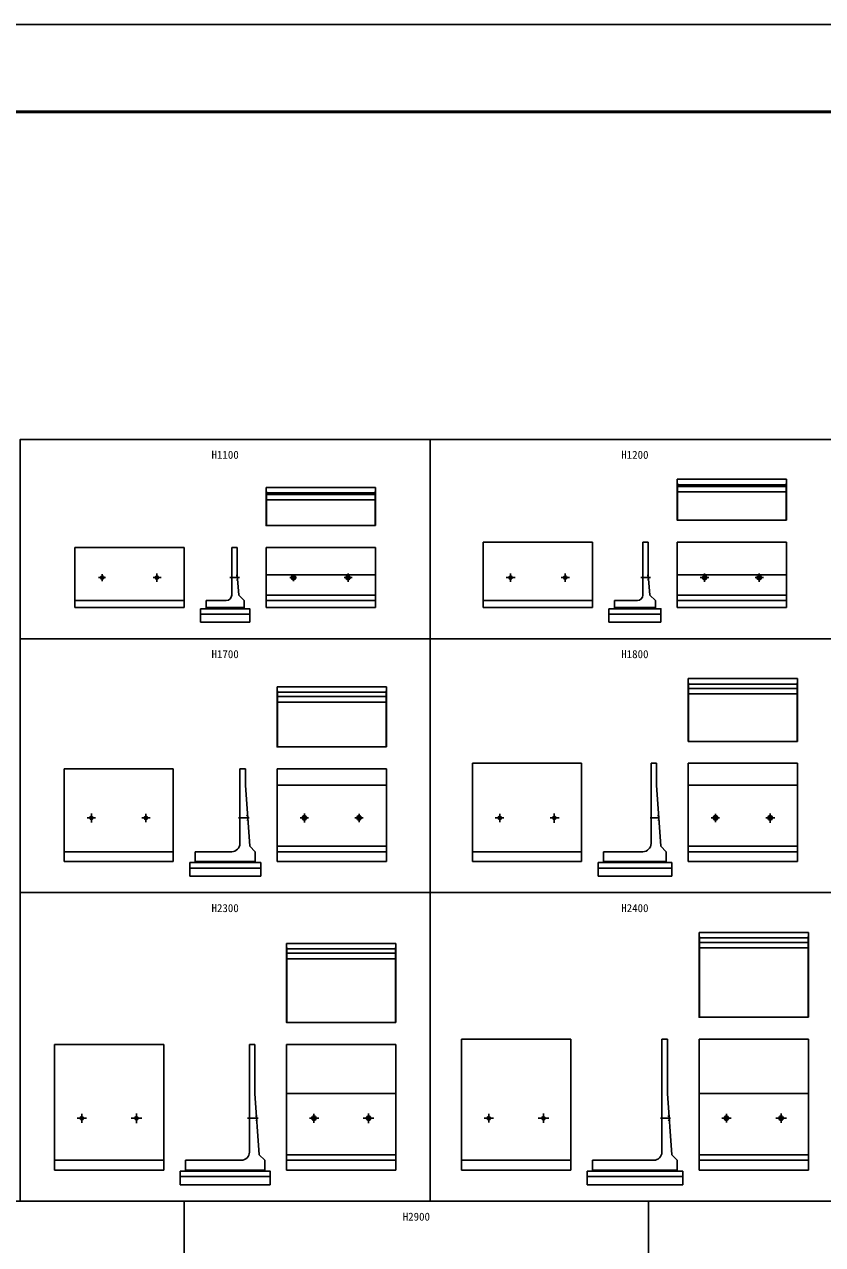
# Model space of a CAD drawing. Units: millimetres, scale not verified. Extents: x -67200 to 67200, y -23760 to 23760.
# Drawn here: x -26837 to -12227, y 1417 to 23760 of the extents above; entities that cross this region are included whole.
import ezdxf
from ezdxf.enums import TextEntityAlignment as Align

# ---------------------------------------------------------------- set-up
doc = ezdxf.new("R2010")
doc.units = ezdxf.units.MM
doc.header["$LTSCALE"] = 80
doc.linetypes.add('CHAIN1', pattern=[8, 5, -1, 1, -1])
doc.linetypes.add('DOTTED', pattern=[1.75, 0.25, -1.5])
for name, color, linetype, lineweight in [('0-0_CENTER', 7, 'CHAIN1', 25), ('0-2_Defpoints', 5, 'Continuous', 25), ('0-4_HYO', 3, 'Continuous', 25), ('0-6_OUTLINE', 1, 'Continuous', 25), ('0-7_OUTLINE2', 4, 'DOTTED', 25), ('0-8_TXT', 7, 'Continuous', 25), ('0-9_WAKU', 3, 'Continuous', 25)]:
    doc.layers.add(name, color=color, linetype=linetype, lineweight=lineweight)
doc.styles.add('ＭＳ ゴシック', font='')
doc.styles.get('ＭＳ ゴシック').set_extended_font_data('MS Gothic')

msp = doc.modelspace()

# ---------------------------------------------------------------- linework, layer by layer
at = {"layer": '0-0_CENTER'}
for p, q in [((-25353.76, 13631.54), (-25478.45, 13631.54)), ((-25411.93, 13564.95), (-25411.93, 13694.45)), ((-24335.38, 13631.54), (-24481.29, 13631.54)), ((-24411.93, 13551.74), (-24411.93, 13702.93)), ((-22899.32, 13631.54), (-23076.14, 13631.54)), ((-21853.76, 13631.54), (-21978.45, 13631.54)), ((-21911.93, 13564.95), (-21911.93, 13694.45)), ((-20835.38, 13631.54), (-20981.29, 13631.54)), ((-20911.93, 13551.74), (-20911.93, 13702.93)), ((-18018.74, 13631.54), (-17856.11, 13631.54)), ((-17936.93, 13702.83), (-17936.93, 13552.44)), ((-17011.98, 13631.54), (-16856.43, 13631.54)), ((-16936.93, 13706.36), (-16936.93, 13555.7)), ((-15378.78, 13631.54), (-15552.45, 13631.54)), ((-14468.74, 13631.54), (-14306.11, 13631.54)), ((-14386.93, 13702.83), (-14386.93, 13552.44)), ((-13461.98, 13631.54), (-13306.43, 13631.54)), ((-13386.93, 13706.36), (-13386.93, 13555.7)), ((-25534.48, 9231.54), (-25689.51, 9231.54)), ((-25611.93, 9309.78), (-25611.93, 9147.14)), ((-24535.23, 9231.54), (-24688.63, 9231.54)), ((-24611.93, 9302.71), (-24611.93, 9152.04)), ((-22725.41, 9231.54), (-22915.91, 9231.54)), ((-21634.48, 9231.54), (-21789.51, 9231.54)), ((-21711.93, 9309.78), (-21711.93, 9147.14)), ((-20635.23, 9231.54), (-20788.63, 9231.54)), ((-20711.93, 9302.71), (-20711.93, 9152.04)), ((-18061.28, 9231.54), (-18217.45, 9231.54)), ((-18136.93, 9305.68), (-18136.93, 9150.53)), ((-17050.7, 9231.54), (-17215.61, 9231.54)), ((-17136.93, 9310.45), (-17136.93, 9138.6)), ((-15209.75, 9231.54), (-15383.51, 9231.54)), ((-14111.28, 9231.54), (-14267.45, 9231.54)), ((-14186.93, 9305.68), (-14186.93, 9150.53)), ((-13100.7, 9231.54), (-13265.61, 9231.54)), ((-13186.93, 9310.45), (-13186.93, 9138.6)), ((-25786.93, 3813.46), (-25786.93, 3644.23)), ((-24786.93, 3816.58), (-24786.93, 3639.94)), ((-21536.93, 3813.46), (-21536.93, 3644.23)), ((-20536.93, 3816.58), (-20536.93, 3639.94)), ((-18336.93, 3810.57), (-18336.93, 3650.44)), ((-17336.93, 3820.37), (-17336.93, 3644.84)), ((-13986.93, 3810.57), (-13986.93, 3650.44)), ((-12986.93, 3820.37), (-12986.93, 3644.84)), ((-25698.48, 3731.54), (-25870.04, 3731.54)), ((-24688.58, 3731.54), (-24885.49, 3731.54)), ((-22558.05, 3731.54), (-22751.04, 3731.54)), ((-21448.48, 3731.54), (-21620.04, 3731.54)), ((-20438.58, 3731.54), (-20635.49, 3731.54)), ((-18252.13, 3731.54), (-18421, 3731.54)), ((-17238.02, 3731.54), (-17433.32, 3731.54)), ((-15009.31, 3731.54), (-15193.76, 3731.54)), ((-13902.13, 3731.54), (-14071, 3731.54)), ((-12888.02, 3731.54), (-13083.32, 3731.54))]:
    msp.add_line(p, q, dxfattribs=at)
at = {"layer": '0-2_Defpoints'}
msp.add_lwpolyline([(-67200, -23760), (0, -23760), (0, 23760), (-67200, 23760)], close=True, dxfattribs=at)
at = {"layer": '0-4_HYO'}
for points in [[(-26911.93, 12511.54), (-19411.93, 12511.54), (-19411.93, 16161.54), (-26911.93, 16161.54)], [(-19411.93, 12511.54), (-11911.93, 12511.54), (-11911.93, 16161.54), (-19411.93, 16161.54)], [(-26911.93, 7861.54), (-19411.93, 7861.54), (-19411.93, 12511.54), (-26911.93, 12511.54)], [(-19411.93, 7861.54), (-11911.93, 7861.54), (-11911.93, 12511.54), (-19411.93, 12511.54)], [(-26911.93, 2211.54), (-19411.93, 2211.54), (-19411.93, 7861.54), (-26911.93, 7861.54)], [(-19411.93, 2211.54), (-11911.93, 2211.54), (-11911.93, 7861.54), (-19411.93, 7861.54)], [(-32411.93, -5138.46), (-23911.93, -5138.46), (-23911.93, 2211.54), (-32411.93, 2211.54)], [(-23911.93, -5138.46), (-15411.93, -5138.46), (-15411.93, 2211.54), (-23911.93, 2211.54)], [(-15411.93, -5138.46), (-6911.93, -5138.46), (-6911.93, 2211.54), (-15411.93, 2211.54)]]:
    msp.add_lwpolyline(points, close=True, dxfattribs=at)
at = {"layer": '0-6_OUTLINE'}
for p, q in [((-12886.93, 15431.54), (-14886.93, 15431.54)), ((-12886.93, 14681.54), (-12886.93, 15431.54)), ((-20411.93, 15281.54), (-22411.93, 15281.54)), ((-20411.93, 15206.54), (-20416.93, 15206.54)), ((-20416.93, 14581.54), (-20416.93, 15206.54)), ((-20411.93, 14581.54), (-20411.93, 15281.54)), ((-12891.93, 15331.54), (-14881.93, 15331.54)), ((-12891.93, 15301.54), (-14881.93, 15301.54)), ((-12891.93, 15201.54), (-14881.93, 15201.54)), ((-12886.93, 15356.54), (-12891.93, 15356.54)), ((-12891.93, 14681.54), (-12891.93, 15356.54)), ((-20416.93, 15181.54), (-22406.93, 15181.54)), ((-20416.93, 15151.54), (-22406.93, 15151.54)), ((-20416.93, 15051.54), (-22406.93, 15051.54)), ((-25911.93, 14181.54), (-25911.93, 13081.54)), ((-23911.93, 14181.54), (-25911.93, 14181.54)), ((-23911.93, 14181.54), (-23911.93, 13081.54)), ((-23041.93, 14181.54), (-22941.93, 14181.54)), ((-23041.93, 14181.54), (-23041.93, 13311.54)), ((-22941.93, 14181.54), (-22941.93, 13681.54)), ((-22411.93, 14181.54), (-22411.93, 13081.54)), ((-20411.93, 14181.54), (-22411.93, 14181.54)), ((-20411.93, 14181.54), (-20411.93, 13081.54)), ((-18436.93, 14281.54), (-18436.93, 13081.54)), ((-18436.93, 14281.54), (-16436.93, 14281.54)), ((-16436.93, 14281.54), (-16436.93, 13081.54)), ((-15516.93, 14281.54), (-15516.93, 13311.54)), ((-15516.93, 14281.54), (-15416.93, 14281.54)), ((-15416.93, 14281.54), (-15416.93, 13681.54)), ((-14886.93, 14281.54), (-14886.93, 13081.54)), ((-14886.93, 14281.54), (-12886.93, 14281.54)), ((-12886.93, 14281.54), (-12886.93, 13081.54)), ((-22411.93, 13681.54), (-20411.93, 13681.54)), ((-15416.93, 13681.54), (-15386.93, 13311.54)), ((-14886.93, 13681.54), (-12886.93, 13681.54)), ((-23911.93, 13211.54), (-25911.93, 13211.54)), ((-23141.93, 13211.54), (-23511.93, 13211.54)), ((-23511.93, 13061.54), (-23511.93, 13211.54)), ((-22811.93, 13061.54), (-22811.93, 13211.54)), ((-22411.93, 13311.54), (-20411.93, 13311.54)), ((-22411.93, 13211.54), (-20411.93, 13211.54)), ((-16436.93, 13211.54), (-18436.93, 13211.54)), ((-15616.93, 13211.54), (-16036.93, 13211.54)), ((-16036.93, 13061.54), (-16036.93, 13211.54)), ((-15386.93, 13311.54), (-15286.93, 13211.54)), ((-15286.93, 13061.54), (-15286.93, 13211.54)), ((-14886.93, 13311.54), (-12886.93, 13311.54)), ((-14886.93, 13211.54), (-12886.93, 13211.54)), ((-25911.93, 13081.54), (-23911.93, 13081.54)), ((-23611.93, 13061.54), (-23611.93, 12811.54)), ((-23611.93, 12961.54), (-22711.93, 12961.54)), ((-23511.93, 13081.54), (-22811.93, 13081.54)), ((-22411.93, 13081.54), (-20411.93, 13081.54)), ((-18436.93, 13081.54), (-16436.93, 13081.54)), ((-16136.93, 13061.54), (-16136.93, 12811.54)), ((-16136.93, 12961.54), (-15186.93, 12961.54)), ((-16036.93, 13081.54), (-15286.93, 13081.54)), ((-12886.93, 13081.54), (-14886.93, 13081.54)), ((-23611.93, 12811.54), (-22711.93, 12811.54)), ((-16136.93, 12811.54), (-15186.93, 12811.54)), ((-20211.93, 11631.54), (-22211.93, 11631.54)), ((-20211.93, 10531.54), (-20211.93, 11631.54)), ((-12686.93, 11781.54), (-14686.93, 11781.54)), ((-12691.93, 11681.54), (-14681.93, 11681.54)), ((-12686.93, 11706.54), (-12691.93, 11706.54)), ((-12691.93, 10631.54), (-12691.93, 11706.54)), ((-12686.93, 10631.54), (-12686.93, 11781.54)), ((-20216.93, 11531.54), (-22206.93, 11531.54)), ((-20216.93, 11451.54), (-22206.93, 11451.54)), ((-20211.93, 11556.54), (-20216.93, 11556.54)), ((-20216.93, 10531.54), (-20216.93, 11556.54)), ((-12691.93, 11601.54), (-14681.93, 11601.54)), ((-12691.93, 11501.54), (-14681.93, 11501.54)), ((-20216.93, 11351.54), (-22206.93, 11351.54)), ((-26111.93, 10131.54), (-26111.93, 8431.54)), ((-24111.93, 10131.54), (-26111.93, 10131.54)), ((-24111.93, 10131.54), (-24111.93, 8431.54)), ((-22891.93, 10131.54), (-22791.93, 10131.54)), ((-22891.93, 8761.54), (-22891.93, 10131.54)), ((-22791.93, 10131.54), (-22791.93, 9831.54)), ((-22211.93, 10131.54), (-22211.93, 8431.54)), ((-20211.93, 10131.54), (-22211.93, 10131.54)), ((-20211.93, 10131.54), (-20211.93, 8431.54)), ((-18636.93, 10231.54), (-16636.93, 10231.54)), ((-18636.93, 10231.54), (-18636.93, 8431.54)), ((-16636.93, 10231.54), (-16636.93, 8431.54)), ((-15366.93, 10231.54), (-15266.93, 10231.54)), ((-15366.93, 8761.54), (-15366.93, 10231.54)), ((-15266.93, 10231.54), (-15266.93, 9831.54)), ((-14686.93, 10231.54), (-12686.93, 10231.54)), ((-14686.93, 10231.54), (-14686.93, 8431.54)), ((-12686.93, 10231.54), (-12686.93, 8431.54)), ((-22791.93, 9831.54), (-22711.93, 8711.54)), ((-22211.93, 9831.54), (-20211.93, 9831.54)), ((-15266.93, 9831.54), (-15186.93, 8711.54)), ((-14686.93, 9831.54), (-12686.93, 9831.54)), ((-24111.93, 8611.54), (-26111.93, 8611.54)), ((-23711.93, 8411.54), (-23711.93, 8611.54)), ((-23041.93, 8611.54), (-23711.93, 8611.54)), ((-22711.93, 8711.54), (-22611.93, 8611.54)), ((-22611.93, 8411.54), (-22611.93, 8611.54)), ((-22211.93, 8711.54), (-20211.93, 8711.54)), ((-20211.93, 8611.54), (-22211.93, 8611.54)), ((-16636.93, 8611.54), (-18636.93, 8611.54)), ((-16236.93, 8411.54), (-16236.93, 8611.54)), ((-15516.93, 8611.54), (-16236.93, 8611.54)), ((-15186.93, 8711.54), (-15086.93, 8611.54)), ((-15086.93, 8411.54), (-15086.93, 8611.54)), ((-14686.93, 8711.54), (-12686.93, 8711.54)), ((-12686.93, 8611.54), (-14686.93, 8611.54)), ((-26111.93, 8431.54), (-24111.93, 8431.54)), ((-23811.93, 8411.54), (-23811.93, 8161.54)), ((-23811.93, 8311.54), (-22511.93, 8311.54)), ((-23711.93, 8431.54), (-22611.93, 8431.54)), ((-22211.93, 8431.54), (-20211.93, 8431.54)), ((-18636.93, 8431.54), (-16636.93, 8431.54)), ((-16336.93, 8411.54), (-16336.93, 8161.54)), ((-16336.93, 8311.54), (-14986.93, 8311.54)), ((-16236.93, 8431.54), (-15086.93, 8431.54)), ((-14686.93, 8431.54), (-12686.93, 8431.54)), ((-23811.93, 8161.54), (-22511.93, 8161.54)), ((-16336.93, 8161.54), (-14986.93, 8161.54)), ((-20036.93, 6931.54), (-22036.93, 6931.54)), ((-20036.93, 5481.54), (-20036.93, 6931.54)), ((-12486.93, 7131.54), (-14486.93, 7131.54)), ((-12491.93, 7031.54), (-14481.93, 7031.54)), ((-12491.93, 6951.54), (-14481.93, 6951.54)), ((-12486.93, 7056.54), (-12491.93, 7056.54)), ((-12491.93, 5581.54), (-12491.93, 7056.54)), ((-12486.93, 5581.54), (-12486.93, 7131.54)), ((-20041.93, 6831.54), (-22031.93, 6831.54)), ((-20041.93, 6751.54), (-22031.93, 6751.54)), ((-20036.93, 6856.54), (-20041.93, 6856.54)), ((-20041.93, 5481.54), (-20041.93, 6856.54)), ((-12491.93, 6851.54), (-14481.93, 6851.54)), ((-20041.93, 6651.54), (-22031.93, 6651.54)), ((-18836.93, 5181.54), (-16836.93, 5181.54)), ((-18836.93, 5181.54), (-18836.93, 2781.54)), ((-16836.93, 5181.54), (-16836.93, 2781.54)), ((-15166.93, 5181.54), (-15066.93, 5181.54)), ((-15166.93, 3111.54), (-15166.93, 5181.54)), ((-15066.93, 5181.54), (-15066.93, 4181.54)), ((-14486.93, 5181.54), (-12486.93, 5181.54)), ((-14486.93, 5181.54), (-14486.93, 2781.54)), ((-12486.93, 5181.54), (-12486.93, 2781.54)), ((-26286.93, 5081.54), (-24286.93, 5081.54)), ((-26286.93, 5081.54), (-26286.93, 2781.54)), ((-24286.93, 5081.54), (-24286.93, 2781.54)), ((-22716.93, 5081.54), (-22616.93, 5081.54)), ((-22716.93, 3111.54), (-22716.93, 5081.54)), ((-22616.93, 5081.54), (-22616.93, 4181.54)), ((-22036.93, 5081.54), (-20036.93, 5081.54)), ((-22036.93, 5081.54), (-22036.93, 2781.54)), ((-20036.93, 5081.54), (-20036.93, 2781.54)), ((-22616.93, 4181.54), (-22536.93, 3061.54)), ((-22036.93, 4181.54), (-20036.93, 4181.54)), ((-15066.93, 4181.54), (-14986.93, 3061.54)), ((-14486.93, 4181.54), (-12486.93, 4181.54)), ((-24286.93, 2961.54), (-26286.93, 2961.54)), ((-23886.93, 2761.54), (-23886.93, 2961.54)), ((-22866.93, 2961.54), (-23886.93, 2961.54)), ((-22536.93, 3061.54), (-22436.93, 2961.54)), ((-22436.93, 2761.54), (-22436.93, 2961.54)), ((-22036.93, 3061.54), (-20036.93, 3061.54)), ((-20036.93, 2961.54), (-22036.93, 2961.54)), ((-16836.93, 2961.54), (-18836.93, 2961.54)), ((-16436.93, 2761.54), (-16436.93, 2961.54)), ((-15316.93, 2961.54), (-16436.93, 2961.54)), ((-14986.93, 3061.54), (-14886.93, 2961.54)), ((-14886.93, 2761.54), (-14886.93, 2961.54)), ((-14486.93, 3061.54), (-12486.93, 3061.54)), ((-12486.93, 2961.54), (-14486.93, 2961.54)), ((-26286.93, 2781.54), (-24286.93, 2781.54)), ((-23986.93, 2761.54), (-23986.93, 2511.54)), ((-23886.93, 2781.54), (-22436.93, 2781.54)), ((-22036.93, 2781.54), (-20036.93, 2781.54)), ((-18836.93, 2781.54), (-16836.93, 2781.54)), ((-16536.93, 2761.54), (-16536.93, 2511.54)), ((-16436.93, 2781.54), (-14886.93, 2781.54)), ((-14486.93, 2781.54), (-12486.93, 2781.54)), ((-23986.93, 2661.54), (-22336.93, 2661.54)), ((-23986.93, 2511.54), (-22336.93, 2511.54)), ((-16536.93, 2661.54), (-14786.93, 2661.54)), ((-16536.93, 2511.54), (-14786.93, 2511.54))]:
    msp.add_line(p, q, dxfattribs=at)
for points in [[(-12886.93, 14681.54), (-14886.93, 14681.54), (-14886.93, 15431.54)], [(-20411.93, 14581.54), (-22411.93, 14581.54), (-22411.93, 15281.54)], [(-22406.93, 14581.54), (-22406.93, 15206.54), (-22411.93, 15206.54)], [(-14881.93, 14681.54), (-14881.93, 15356.54), (-14886.93, 15356.54)], [(-22941.93, 13681.54), (-22911.93, 13311.54), (-22811.93, 13211.54)], [(-23611.93, 13061.54), (-22711.93, 13061.54), (-22711.93, 12811.54)], [(-16136.93, 13061.54), (-15186.93, 13061.54), (-15186.93, 12811.54)], [(-20211.93, 10531.54), (-22211.93, 10531.54), (-22211.93, 11631.54)], [(-12686.93, 10631.54), (-14686.93, 10631.54), (-14686.93, 11781.54)], [(-14681.93, 10631.54), (-14681.93, 11706.54), (-14686.93, 11706.54)], [(-22206.93, 10531.54), (-22206.93, 11556.54), (-22211.93, 11556.54)], [(-23811.93, 8411.54), (-22511.93, 8411.54), (-22511.93, 8161.54)], [(-16336.93, 8411.54), (-14986.93, 8411.54), (-14986.93, 8161.54)], [(-20036.93, 5481.54), (-22036.93, 5481.54), (-22036.93, 6931.54)], [(-12486.93, 5581.54), (-14486.93, 5581.54), (-14486.93, 7131.54)], [(-14481.93, 5581.54), (-14481.93, 7056.54), (-14486.93, 7056.54)], [(-22031.93, 5481.54), (-22031.93, 6856.54), (-22036.93, 6856.54)], [(-23986.93, 2761.54), (-22336.93, 2761.54), (-22336.93, 2511.54)], [(-16536.93, 2761.54), (-14786.93, 2761.54), (-14786.93, 2511.54)]]:
    msp.add_lwpolyline(points, dxfattribs=at)
for centre, radius in [((-25411.93, 13631.54), 30), ((-24411.93, 13631.54), 30), ((-21911.93, 13631.54), 40), ((-21911.93, 13631.54), 30), ((-20911.93, 13631.54), 40), ((-20911.93, 13631.54), 30), ((-17936.93, 13631.54), 30), ((-16936.93, 13631.54), 30), ((-14386.93, 13631.54), 40), ((-14386.93, 13631.54), 30), ((-13386.93, 13631.54), 40), ((-13386.93, 13631.54), 30), ((-25611.93, 9231.54), 30), ((-24611.93, 9231.54), 30), ((-21711.93, 9231.54), 40), ((-21711.93, 9231.54), 30), ((-20711.93, 9231.54), 40), ((-20711.93, 9231.54), 30), ((-18136.93, 9231.54), 30), ((-17136.93, 9231.54), 30), ((-14186.93, 9231.54), 40), ((-14186.93, 9231.54), 30), ((-13186.93, 9231.54), 40), ((-13186.93, 9231.54), 30), ((-25786.93, 3731.54), 30), ((-24786.93, 3731.54), 30), ((-21536.93, 3731.54), 40), ((-21536.93, 3731.54), 30), ((-20536.93, 3731.54), 40), ((-20536.93, 3731.54), 30), ((-18336.93, 3731.54), 30), ((-17336.93, 3731.54), 30), ((-13986.93, 3731.54), 40), ((-13986.93, 3731.54), 30), ((-12986.93, 3731.54), 40), ((-12986.93, 3731.54), 30)]:
    msp.add_circle(centre, radius, dxfattribs=at)
for centre, radius in [((-23141.93, 13311.54), 100), ((-15616.93, 13311.54), 100), ((-23041.93, 8761.54), 150), ((-15516.93, 8761.54), 150), ((-22866.93, 3111.54), 150), ((-15316.93, 3111.54), 150)]:
    msp.add_arc(centre, radius, 270, 0, dxfattribs=at)
at = {"layer": '0-7_OUTLINE2'}
for p, q in [((-22941.12, 13671.54), (-23041.93, 13661.54)), ((-15416.12, 13671.54), (-15516.93, 13661.54)), ((-22934.63, 13591.54), (-23041.93, 13601.54)), ((-15409.63, 13591.54), (-15516.93, 13601.54)), ((-22751.93, 9271.54), (-22891.93, 9261.54)), ((-22746.22, 9191.54), (-22891.93, 9201.54)), ((-15226.93, 9271.54), (-15366.93, 9261.54)), ((-15221.22, 9191.54), (-15366.93, 9201.54)), ((-22587.64, 3771.54), (-22716.93, 3762.3)), ((-22581.93, 3691.54), (-22716.93, 3700.8)), ((-15037.64, 3771.54), (-15166.93, 3762.3)), ((-15031.93, 3691.54), (-15166.93, 3700.8))]:
    msp.add_line(p, q, dxfattribs=at)
at = {"layer": '0-9_WAKU', "lineweight": 50}
msp.add_lwpolyline([(-65600, -22160), (-1600, -22160), (-1600, 22160), (-65600, 22160)], close=True, dxfattribs=at)

# ---------------------------------------------------------------- texts
at = {"layer": '0-8_TXT', "style": 'ＭＳ ゴシック'}
for s, p in [('H1100', (-23411.93, 15761.54)), ('H1200', (-15911.93, 15761.54)), ('H1700', (-23411.93, 12111.54)), ('H1800', (-15911.93, 12111.54)), ('H2300', (-23411.93, 7461.54)), ('H2400', (-15911.93, 7461.54)), ('H2900', (-19911.93, 1811.54))]:
    msp.add_text(s, height=146.6, dxfattribs=at).set_placement(p, align=Align.BOTTOM_LEFT)

doc.saveas('drawing.dxf')
